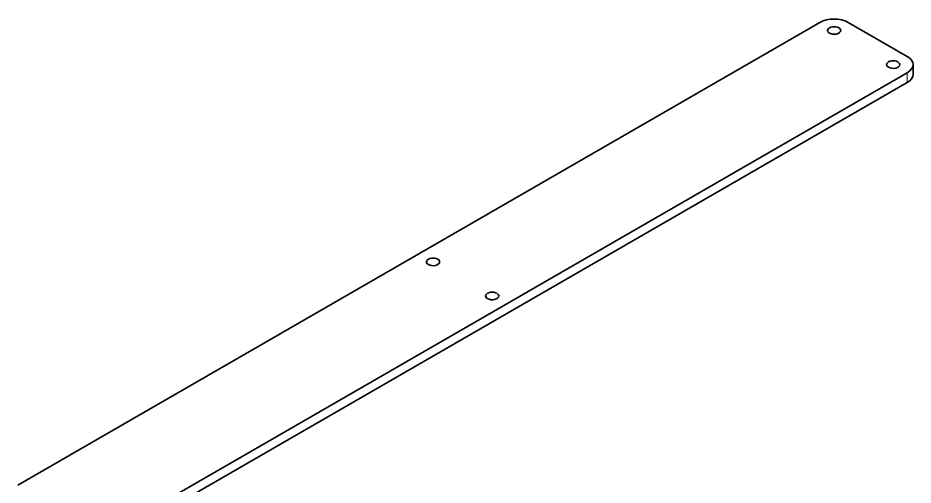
# Model space of a CAD drawing. Extents: x -452 to 1254, y -592 to 756.
# Drawn here: x 603.7 to 828.2, y 638.4 to 755.6 of the extents above; entities that cross this region are included whole.
import ezdxf

# ---------------------------------------------------------------- set-up
doc = ezdxf.new("R2010")
doc.units = 0

msp = doc.modelspace()

# ---------------------------------------------------------------- linework, layer by layer
at = {"color": 7, "lineweight": 35}
for p, q in [((603.74, 638.41), (804.82, 754.5)), ((826.7, 741.87), (625.62, 625.78)), ((826.7, 739.42), (625.62, 623.33))]:
    msp.add_line(p, q, dxfattribs=at)
at = {"color": 7, "lineweight": 35, "ltscale": 0.427422}
msp.add_line((826.7, 745.95), (811.89, 754.5), dxfattribs=at)
at = {"color": 7, "lineweight": 35, "ltscale": 0.061238}
msp.add_line((828.17, 741.46), (828.17, 743.91), dxfattribs=at)
at = {"color": 7, "lineweight": 13, "ltscale": 0.061238}
msp.add_line((826.7, 739.42), (826.7, 741.87), dxfattribs=at)
at = {"color": 7, "lineweight": 35}
for centre, major_axis, start_param, end_param in [((808.36, 752.46), (5, 0), 0.785398, 2.356194), ((808.36, 752.46), (1.65, 0), 0, 3.141593), ((808.36, 752.46), (1.65, 0), 3.141593, 3.926991), ((808.36, 752.46), (1.65, 0), 3.926991, 6.283185), ((823.17, 743.91), (5, 0), 0, 0.785398), ((823.17, 743.91), (1.65, 0), 0, 3.141593), ((823.17, 743.91), (1.65, 0), 3.141593, 3.926991), ((823.17, 743.91), (1.65, 0), 3.926991, 6.283185), ((823.17, 743.91), (5, 0), 5.497787, 6.283185), ((823.17, 741.46), (5, 0), 5.497787, 6.283185), ((707.82, 694.41), (1.65, 0), 6.283185, 9.424778), ((707.82, 694.41), (1.65, 0), 3.141593, 3.926991), ((707.82, 694.41), (1.65, 0), 3.926991, 6.283185), ((722.63, 685.86), (1.65, 0), 6.283185, 9.424778), ((722.63, 685.86), (1.65, 0), 3.141593, 3.926991), ((722.63, 685.86), (1.65, 0), 3.926991, 6.283185)]:
    msp.add_ellipse(centre, major_axis=major_axis, ratio=0.57735, start_param=start_param, end_param=end_param, dxfattribs=at)

doc.saveas('drawing.dxf')
